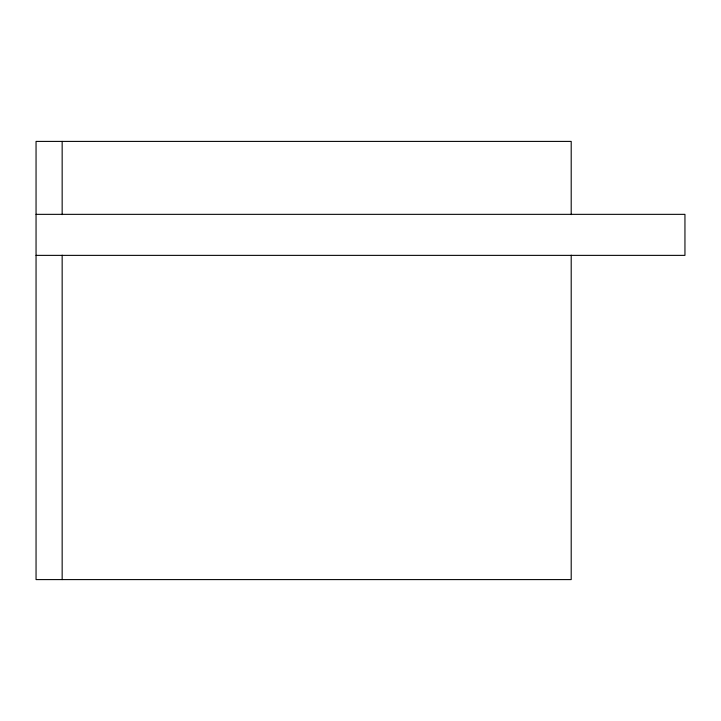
<?xml version="1.0" encoding="UTF-8"?>
<svg xmlns="http://www.w3.org/2000/svg" width="721" height="721" viewBox="0 0 721 721"><rect width="100%" height="100%" fill="white"/><g stroke="black" fill="none" stroke-linecap="round" stroke-linejoin="round"><path stroke-width="1.08" d="M36.05 214.344L684.95 214.344L684.95 255.369L36.05 255.369M571.203 214.624L571.203 141.406L36.05 141.406L36.05 579.594L571.203 579.594L571.203 255.18M62.159 141.406L62.159 214.624M62.159 255.18L62.159 579.594"/></g></svg>
